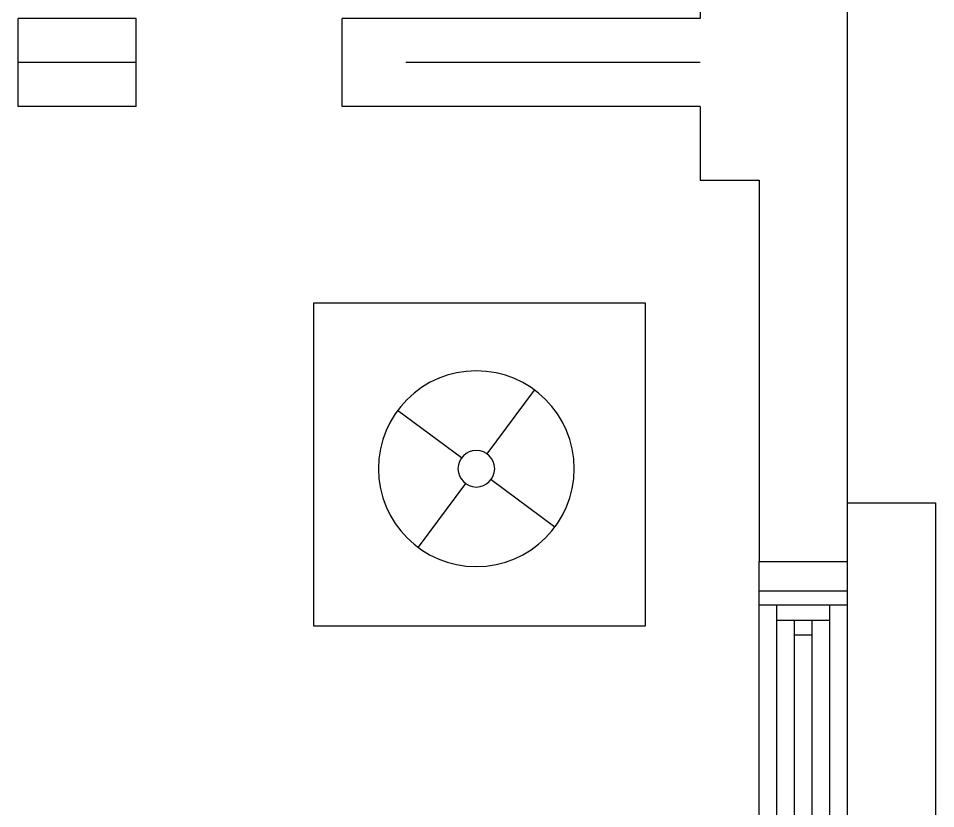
# Model space of a CAD drawing. Header units: inches. Extents: x 105.6 to 147.4, y 37.5 to 62.2.
# Drawn here: x 113.458 to 115.015, y 43.42 to 44.762 of the extents above; entities that cross this region are included whole.
import ezdxf

# ---------------------------------------------------------------- set-up
doc = ezdxf.new("R2010")
doc.units = ezdxf.units.IN
doc.header["$MEASUREMENT"] = 0
doc.linetypes.add('CENTER2', pattern=[1.125, 0.75, -0.125, 0.125, -0.125])
doc.linetypes.add('DASHDOT', pattern=[1, 0.5, -0.25, 0, -0.25])
for name, color, linetype in [('EJES', 1, 'CENTER2'), ('MUEBLES', 1, 'Continuous'), ('npt', 2, 'Continuous'), ('Paredes', 5, 'Continuous'), ('puertas y ventanas', 1, 'Continuous')]:
    doc.layers.add(name, color=color, linetype=linetype)
doc.styles.add('ATT', font='archfree.shx')

# ---------------------------------------------------------------- blocks, each defined once
blk = doc.blocks.new('12PLMP01')
for p, q in [((0, 1.5), (0, 8)), ((-1.5, 0), (-8, 0)), ((1.5, 0), (8, 0)), ((0, -1.5), (0, -8))]:
    blk.add_line(p, q)
for radius in [8, 1.5]:
    blk.add_circle((0, 0), radius)
at = {"style": 'ATT'}
for tag, p, flags in [('ITEM', (12, 6), 3), ('ROOM_NUMBER', (12, -2), 1), ('DIAMETER', (12, -11), 3)]:
    blk.add_attdef(tag, p, '', height=6, dxfattribs=dict(at, flags=flags))

msp = doc.modelspace()

# ---------------------------------------------------------------- linework, layer by layer
at = {"layer": 'EJES', "linetype": 'DASHDOT'}
for p, q in [((113.6576, 44.6874), (113.4576, 44.6874)), ((114.6155, 44.6874), (114.0076, 44.6874))]:
    msp.add_line(p, q, dxfattribs=at)
at = {"layer": 'MUEBLES', "linetype": 'Continuous'}
msp.add_lwpolyline([(113.9596, 44.279), (114.5224, 44.279), (114.5224, 43.7295), (113.9596, 43.7295)], close=True, dxfattribs=at)
at = {"layer": 'npt', "color": 2}
msp.add_lwpolyline([(114.8655, 43.9392), (115.0155, 43.9392), (115.0155, 41.7392), (114.8655, 41.7392)], dxfattribs=at)
msp.add_lwpolyline([(114.8655, 43.9392), (115.0155, 43.9392), (115.0155, 41.7392), (114.8655, 41.7392)], dxfattribs=at)
at = {"layer": 'Paredes'}
for p, q in [((113.6576, 44.7624), (113.4576, 44.7624)), ((113.4576, 44.6124), (113.4576, 44.7624)), ((113.6576, 44.6124), (113.6576, 44.7624)), ((114.0076, 44.6124), (114.0076, 44.7624)), ((114.6155, 44.7624), (114.0076, 44.7624)), ((113.6576, 44.6124), (113.4576, 44.6124)), ((114.6155, 44.6124), (114.0076, 44.6124))]:
    msp.add_line(p, q, dxfattribs=at)
at = {"layer": 'Paredes', "color": 5}
for points in [[(114.7155, 44.4874), (114.7155, 43.8392), (114.7155, 43.8392), (114.8655, 43.8392), (114.8655, 43.8392), (114.8655, 45.5356), (114.7155, 45.5356), (114.7155, 44.8874), (114.6155, 44.8874), (114.6155, 44.7624)], [(114.7155, 44.4874), (114.7155, 43.8392), (114.7155, 43.8392), (114.8655, 43.8392), (114.8655, 43.8392), (114.8655, 45.5356), (114.7155, 45.5356), (114.7155, 44.8874), (114.6155, 44.8874), (114.6155, 44.7624)], [(114.6155, 44.6124), (114.6155, 44.4874), (114.7155, 44.4874)], [(114.6155, 44.6124), (114.6155, 44.4874), (114.7155, 44.4874)]]:
    msp.add_lwpolyline(points, dxfattribs=at)
at = {"layer": 'puertas y ventanas'}
for p, q in [((114.7155, 41.8392), (114.7155, 43.8392)), ((114.7155, 41.8392), (114.7155, 43.8392)), ((114.8655, 41.8392), (114.8655, 43.8392)), ((114.8655, 41.8392), (114.8655, 43.8392)), ((114.8655, 43.7892), (114.7155, 43.7892)), ((114.8655, 43.7892), (114.7155, 43.7892)), ((114.8655, 43.7651), (114.7155, 43.7651)), ((114.8655, 43.7651), (114.7155, 43.7651)), ((114.7455, 43.1833), (114.7455, 43.7642)), ((114.7455, 43.1833), (114.7455, 43.7642)), ((114.8355, 43.1833), (114.8355, 43.7642)), ((114.8355, 43.1833), (114.8355, 43.7642)), ((114.8355, 43.7392), (114.7455, 43.7392)), ((114.8355, 43.7392), (114.7455, 43.7392)), ((114.7755, 43.2083), (114.7755, 43.7392)), ((114.7755, 43.2083), (114.7755, 43.7392)), ((114.8055, 43.2083), (114.8055, 43.7392)), ((114.8055, 43.2083), (114.8055, 43.7392)), ((114.8055, 43.7142), (114.7755, 43.7142)), ((114.8055, 43.7142), (114.7755, 43.7142))]:
    msp.add_line(p, q, dxfattribs=at)

# ---------------------------------------------------------------- block references
at = {"layer": 'MUEBLES', "xscale": -0.02077980093170178, "yscale": 0.02077980093167753, "zscale": 0.02077980093168211, "rotation": 233.4873436745182}
msp.add_blockref('12PLMP01', (114.2354, 43.9972), dxfattribs=at)

doc.saveas('drawing.dxf')
